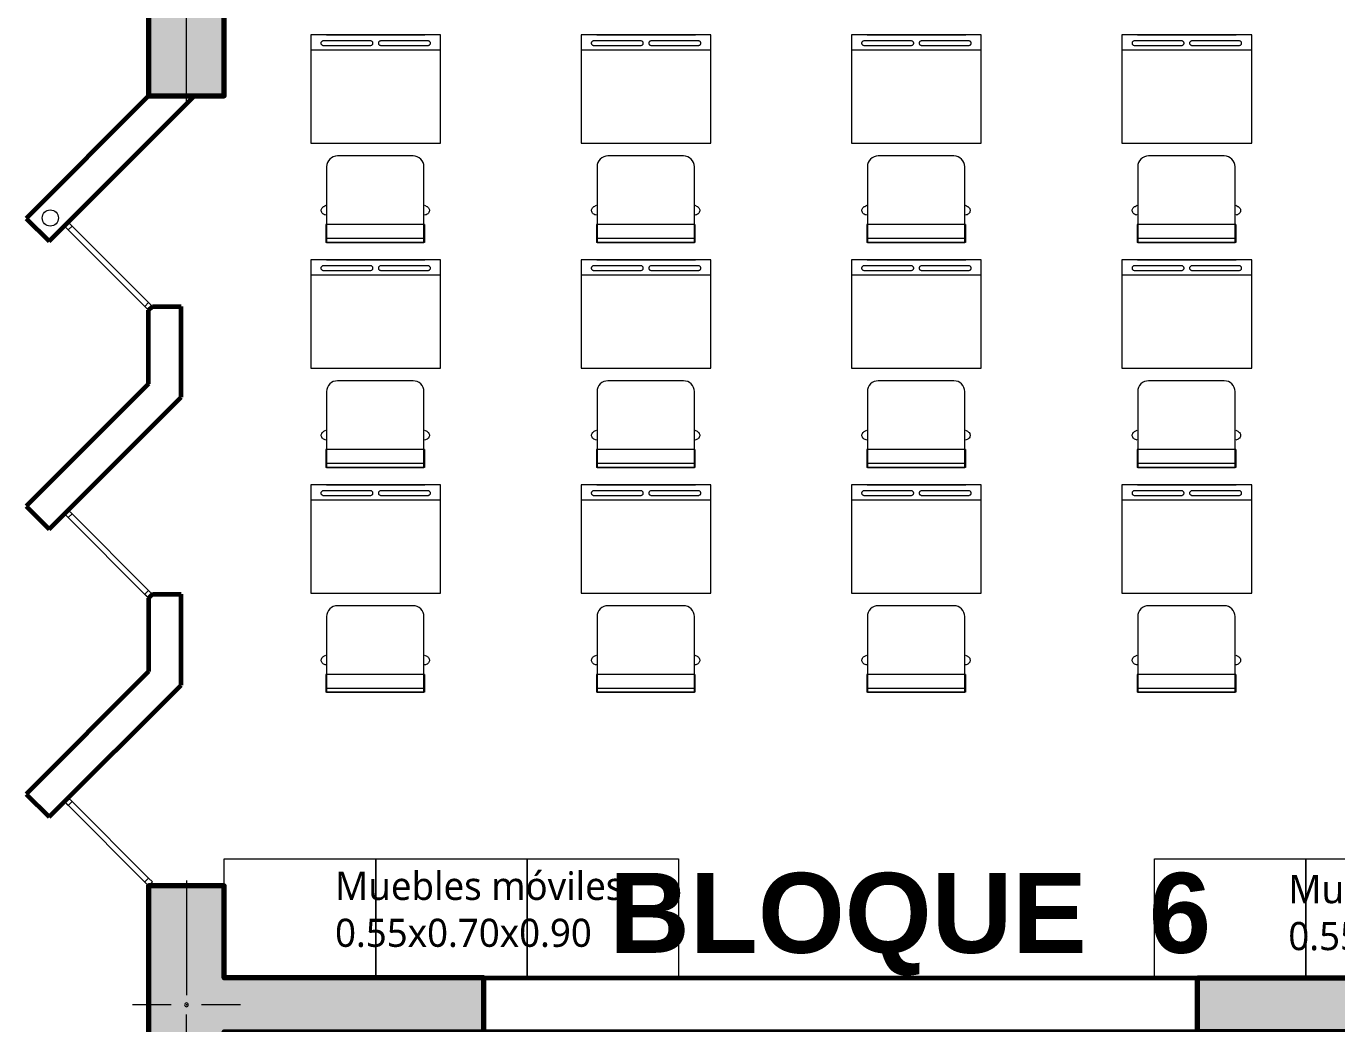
# Model space of a CAD drawing. Header units: metres. Extents: x 28 to 148, y 23 to 113.
# Drawn here: x 37.88 to 43.94, y 42.94 to 47.55 of the extents above; entities that cross this region are included whole.
import ezdxf
from ezdxf.enums import TextEntityAlignment as Align

# ---------------------------------------------------------------- set-up
doc = ezdxf.new("R2010")
doc.units = ezdxf.units.M
for name, color, linetype, lineweight in [('COLUMNAS 50', 32, 'Continuous', 70), ('Equipamiento SR', 23, 'Continuous', 0), ('I.S. CANALETAS', 12, 'Continuous', 0), ('letras sr', 7, 'Continuous', 5), ('Muros el', 144, 'Continuous', 60), ('Structural - Bearing_Pen_No__20', 1, 'Continuous', 0), ('TEXTOS-SUBTITULO', 7, 'Continuous', 30), ('Vanos', 140, 'Continuous', 5)]:
    doc.layers.add(name, color=color, linetype=linetype, lineweight=lineweight)
doc.styles.add('Generales', font='trebuc.ttf', dxfattribs={"height": 0.1})
doc.styles.add('TURBO_BASS', font='swisseb.ttf')

# ---------------------------------------------------------------- blocks, each defined once
blk = doc.blocks.new('Columna 1.10 x0.30')
at = {"true_color": 0xc7c8ca}
h = blk.add_hatch(color=9, dxfattribs=at)
h.dxf.hatch_style = 1
h.paths.add_polyline_path([(-234.8493, 113.8066), (-235.9493, 113.8066), (-235.9493, 113.4566), (-234.8493, 113.4566)])
h.paths.add_polyline_path([(-235.3906, 113.6316, -1), (-235.408, 113.6316, -1)], flags=16)
at = {"layer": 'COLUMNAS 50', "color": 1, "linetype": 'Continuous', "lineweight": 5}
for p, q in [((-235.3993, 113.8732), (-235.3993, 113.6932)), ((-235.9743, 113.6316), (-235.4443, 113.6316)), ((-234.8243, 113.6316), (-235.3543, 113.6316)), ((-235.3993, 113.5616), (-235.3993, 113.3816))]:
    blk.add_line(p, q, dxfattribs=at)
at = {"layer": 'COLUMNAS 50', "linetype": 'Continuous'}
blk.add_lwpolyline([(-235.9493, 113.4566), (-234.8493, 113.4566), (-234.8493, 113.8066), (-235.9493, 113.8066)], close=True, dxfattribs=at)
at = {"layer": 'COLUMNAS 50', "color": 1, "linetype": 'Continuous', "lineweight": 5}
blk.add_circle((-235.3993, 113.6316), 0.00871, dxfattribs=at)
blk.add_point((-235.3993, 113.6316), dxfattribs=at)
blk = doc.blocks.new('Columna tipo T')
at = {"true_color": 0x939598}
h = blk.add_hatch(color=252, dxfattribs=at)
h.dxf.hatch_style = 1
h.paths.add_polyline_path([(-221.2597, 44.724), (-220.8347, 44.724), (-220.8347, 45.074), (-221.9347, 45.074), (-221.9347, 44.724), (-221.5097, 44.724), (-221.5097, 43.524), (-221.2597, 43.524)])
h.paths.add_polyline_path([(-221.3934, 44.899, -1), (-221.3759, 44.899, -1)], flags=16)
at = {"layer": 'COLUMNAS 50', "linetype": 'Continuous'}
blk.add_lwpolyline([(-221.2597, 43.524), (-221.5097, 43.524), (-221.5097, 44.724), (-221.9347, 44.724), (-221.9347, 45.074), (-220.8347, 45.074), (-220.8347, 44.724), (-221.2597, 44.724)], close=True, dxfattribs=at)
at = {"layer": 'Structural - Bearing_Pen_No__20', "linetype": 'Continuous'}
for p, q in [((-221.3847, 44.969), (-221.3847, 45.149)), ((-221.9597, 44.899), (-221.4297, 44.899)), ((-220.8097, 44.899), (-221.3397, 44.899)), ((-221.3847, 44.649), (-221.3847, 44.829))]:
    blk.add_line(p, q, dxfattribs=at)
blk.add_circle((-221.3847, 44.899), 0.00871, dxfattribs=at)
blk.add_point((-221.3847, 44.899), dxfattribs=at)
blk = doc.blocks.new('School Desk 2')
at = {"layer": 'Equipamiento SR', "linetype": 'Continuous'}
for p, q in [((-0.1265, 0.2428), (-0.129, 0.2394)), ((-0.1236, 0.2457), (-0.1265, 0.2428)), ((-0.1203, 0.2479), (-0.1236, 0.2457)), ((-0.1168, 0.2494), (-0.1203, 0.2479)), ((-0.113, 0.2502), (-0.1168, 0.2494)), ((-0.1092, 0.2502), (-0.113, 0.2502)), ((-0.1055, 0.2494), (-0.1092, 0.2502)), ((-0.1019, 0.2479), (-0.1055, 0.2494)), ((-0.0987, 0.2457), (-0.1019, 0.2479)), ((-0.0957, 0.2428), (-0.0987, 0.2457)), ((-0.0933, 0.2394), (-0.0957, 0.2428)), ((0.1995, 0.3017), (0.6995, 0.3017)), ((0.1995, -0.2983), (0.1995, 0.3017)), ((0.629, 0.3017), (0.629, -0.2983)), ((0.6507, 0.2435), (0.651, 0.2457)), ((0.6507, 0.2424), (0.6507, 0.2435)), ((0.6507, 0.027), (0.6507, 0.2424)), ((0.651, 0.2457), (0.6517, 0.2477)), ((0.6517, 0.2477), (0.6526, 0.2497)), ((0.6526, 0.2497), (0.6539, 0.2514)), ((0.6539, 0.2514), (0.6553, 0.2528)), ((0.6553, 0.2528), (0.657, 0.2539)), ((0.657, 0.2539), (0.6587, 0.2546)), ((0.6587, 0.2546), (0.6606, 0.255)), ((0.6606, 0.255), (0.6625, 0.255)), ((0.6625, 0.255), (0.6644, 0.2546)), ((0.6644, 0.2546), (0.6662, 0.2539)), ((0.6662, 0.2539), (0.6678, 0.2528)), ((0.6678, 0.2528), (0.6693, 0.2514)), ((0.6693, 0.2514), (0.6705, 0.2497)), ((0.6705, 0.2497), (0.6714, 0.2477)), ((0.6714, 0.2477), (0.6721, 0.2457)), ((0.6721, 0.2457), (0.6724, 0.2435)), ((0.6724, 0.2435), (0.6724, 0.2424)), ((0.6724, 0.2424), (0.6724, 0.027)), ((0.6995, 0.3017), (0.6995, -0.2983)), ((-0.241, 0.228), (-0.2591, 0.228)), ((-0.2591, 0.228), (-0.2591, -0.228)), ((-0.1767, 0.228), (-0.241, 0.228)), ((-0.241, 0.228), (-0.241, -0.228)), ((-0.1767, 0.228), (-0.1767, -0.228)), ((-0.1322, 0.2314), (-0.1327, 0.228)), ((-0.1309, 0.2356), (-0.1322, 0.2314)), ((-0.129, 0.2394), (-0.1309, 0.2356)), ((-0.0924, 0.2375), (-0.0933, 0.2394)), ((-0.0876, 0.228), (-0.0924, 0.2375)), ((0.6995, -0.2263), (0.6995, 0.2297)), ((0.6507, 0.0259), (0.6507, 0.027)), ((0.651, 0.0238), (0.6507, 0.0259)), ((0.6517, 0.0217), (0.651, 0.0238)), ((0.6526, 0.0198), (0.6517, 0.0217)), ((0.6539, 0.0181), (0.6526, 0.0198)), ((0.6553, 0.0166), (0.6539, 0.0181)), ((0.657, 0.0155), (0.6553, 0.0166)), ((0.6587, 0.0148), (0.657, 0.0155)), ((0.6606, 0.0144), (0.6587, 0.0148)), ((0.6625, 0.0144), (0.6606, 0.0144)), ((0.6644, 0.0148), (0.6625, 0.0144)), ((0.6662, 0.0155), (0.6644, 0.0148)), ((0.6678, 0.0166), (0.6662, 0.0155)), ((0.6693, 0.0181), (0.6678, 0.0166)), ((0.6705, 0.0198), (0.6693, 0.0181)), ((0.6714, 0.0217), (0.6705, 0.0198)), ((0.6721, 0.0238), (0.6714, 0.0217)), ((0.6724, 0.0259), (0.6721, 0.0238)), ((0.6724, 0.027), (0.6724, 0.0259)), ((0.6507, -0.0225), (0.651, -0.0203)), ((0.6507, -0.0236), (0.6507, -0.0225)), ((0.6507, -0.2389), (0.6507, -0.0236)), ((0.651, -0.0203), (0.6517, -0.0182)), ((0.6517, -0.0182), (0.6526, -0.0163)), ((0.6526, -0.0163), (0.6539, -0.0146)), ((0.6539, -0.0146), (0.6553, -0.0132)), ((0.6553, -0.0132), (0.657, -0.0121)), ((0.657, -0.0121), (0.6587, -0.0113)), ((0.6587, -0.0113), (0.6606, -0.0109)), ((0.6606, -0.0109), (0.6625, -0.0109)), ((0.6625, -0.0109), (0.6644, -0.0113)), ((0.6644, -0.0113), (0.6662, -0.0121)), ((0.6662, -0.0121), (0.6678, -0.0132)), ((0.6678, -0.0132), (0.6693, -0.0146)), ((0.6693, -0.0146), (0.6705, -0.0163)), ((0.6705, -0.0163), (0.6714, -0.0182)), ((0.6714, -0.0182), (0.6721, -0.0203)), ((0.6721, -0.0203), (0.6724, -0.0225)), ((0.6724, -0.0225), (0.6724, -0.0236)), ((0.6724, -0.0236), (0.6724, -0.2389)), ((-0.241, -0.228), (-0.2591, -0.228)), ((-0.1767, -0.228), (-0.241, -0.228)), ((-0.1327, -0.228), (-0.1322, -0.2314)), ((-0.1322, -0.2314), (-0.1309, -0.2356)), ((-0.1309, -0.2356), (-0.129, -0.2394)), ((-0.129, -0.2394), (-0.1265, -0.2428)), ((-0.0957, -0.2428), (-0.0933, -0.2394)), ((-0.0933, -0.2394), (-0.0924, -0.2375)), ((-0.0924, -0.2375), (-0.0876, -0.228)), ((0.6507, -0.24), (0.6507, -0.2389)), ((0.651, -0.2422), (0.6507, -0.24)), ((0.6517, -0.2443), (0.651, -0.2422)), ((0.6721, -0.2422), (0.6714, -0.2443)), ((0.6724, -0.24), (0.6721, -0.2422)), ((0.6724, -0.2389), (0.6724, -0.24)), ((-0.1265, -0.2428), (-0.1236, -0.2457)), ((-0.1236, -0.2457), (-0.1203, -0.2479)), ((-0.1203, -0.2479), (-0.1168, -0.2494)), ((-0.1168, -0.2494), (-0.113, -0.2502)), ((-0.113, -0.2502), (-0.1092, -0.2502)), ((-0.1092, -0.2502), (-0.1055, -0.2494)), ((-0.1055, -0.2494), (-0.1019, -0.2479)), ((-0.1019, -0.2479), (-0.0987, -0.2457)), ((-0.0987, -0.2457), (-0.0957, -0.2428)), ((0.6995, -0.2983), (0.1995, -0.2983)), ((0.629, -0.2833), (0.6295, -0.2833)), ((0.6526, -0.2462), (0.6517, -0.2443)), ((0.6539, -0.2479), (0.6526, -0.2462)), ((0.6553, -0.2493), (0.6539, -0.2479)), ((0.657, -0.2505), (0.6553, -0.2493)), ((0.6587, -0.2512), (0.657, -0.2505)), ((0.6606, -0.2516), (0.6587, -0.2512)), ((0.6625, -0.2516), (0.6606, -0.2516)), ((0.6644, -0.2512), (0.6625, -0.2516)), ((0.6662, -0.2505), (0.6644, -0.2512)), ((0.6678, -0.2493), (0.6662, -0.2505)), ((0.6693, -0.2479), (0.6678, -0.2493)), ((0.6705, -0.2462), (0.6693, -0.2479)), ((0.6714, -0.2443), (0.6705, -0.2462))]:
    blk.add_line(p, q, dxfattribs=at)
blk.add_lwpolyline([(-0.2591, 0.225), (0.0909, 0.225, -0.414214), (0.1409, 0.175), (0.1409, -0.175, -0.414214), (0.0909, -0.225), (-0.2591, -0.225), (-0.2591, 0.225)], format="xyb", dxfattribs=at)
blk = doc.blocks.new('A$C7C4655C2')
at = {"true_color": 0x939598}
h = blk.add_hatch(color=252, dxfattribs=at)
h.dxf.hatch_style = 1
h.paths.add_polyline_path([(1.9, 0.45), (1.9, 0.025), (2.25, 0.025), (2.25, 1.125), (1.9, 1.125), (1.9, 0.7), (0, 0.7), (0, 0.45)])
edge = h.paths.add_edge_path(flags=16)
edge.add_arc((2.075, 0.575), 0.00871, 0, 360)
at = {"layer": 'COLUMNAS 50', "linetype": 'Continuous'}
for p, q in [((1.9, 0.7), (1.9, 1.125)), ((1.9, 0.025), (1.9, 0.45))]:
    blk.add_line(p, q, dxfattribs=at)
blk.add_lwpolyline([(0, 0.7), (1.9, 0.7), (1.9, 1.125), (2.25, 1.125), (2.25, 0.025), (1.9, 0.025), (1.9, 0.45), (0, 0.45)], close=True, dxfattribs=at)
at = {"layer": 'Structural - Bearing_Pen_No__20', "linetype": 'Continuous'}
for p, q in [((2.075, 1.15), (2.075, 0.62)), ((1.825, 0.575), (2.005, 0.575)), ((2.145, 0.575), (2.325, 0.575)), ((2.075, 0), (2.075, 0.53))]:
    blk.add_line(p, q, dxfattribs=at)
blk.add_circle((2.075, 0.575), 0.00871, dxfattribs=at)
blk.add_point((2.075, 0.575), dxfattribs=at)

msp = doc.modelspace()

# ---------------------------------------------------------------- linework, layer by layer
at = {"layer": 'Equipamiento SR'}
for points in [[(38.8002, 43.1529), (38.8002, 43.7029), (39.5002, 43.7029), (39.5002, 43.1529), (38.8002, 43.1529)], [(39.5002, 43.1529), (39.5002, 43.7029), (40.2002, 43.7029), (40.2002, 43.1529), (39.5002, 43.1529)], [(40.2002, 43.1529), (40.2002, 43.7029), (40.9002, 43.7029), (40.9002, 43.1529), (40.2002, 43.1529)], [(43.1003, 43.1529), (43.1003, 43.7029), (43.8003, 43.7029), (43.8003, 43.1529), (43.1003, 43.1529)], [(43.8003, 43.1529), (43.8003, 43.7029), (44.5003, 43.7029), (44.5003, 43.1529), (43.8003, 43.1529)]]:
    msp.add_lwpolyline(points, dxfattribs=at)
at = {"layer": 'I.S. CANALETAS'}
msp.add_circle((37.9959, 46.664), 0.0375, dxfattribs=at)
msp.add_circle((37.9959, 46.664), 0.0375, dxfattribs=at)
at = {"layer": 'Muros el', "ltscale": 0.05}
for p, q in [((38.4502, 46.238), (38.4679, 46.2556)), ((38.4679, 46.2556), (38.6002, 46.2556)), ((38.4502, 44.9079), (38.4679, 44.9256)), ((38.4679, 44.9256), (38.6002, 44.9256)), ((38.6002, 44.5057), (38.6002, 44.9256))]:
    msp.add_line(p, q, dxfattribs=at)
for points in [[(38.4502, 47.2279), (37.8845, 46.6622)], [(37.9906, 46.5562), (38.6624, 47.2279)], [(37.8845, 46.6622), (37.9906, 46.5562)], [(38.4502, 45.8979), (38.4502, 46.238)], [(38.6002, 45.8358), (38.6002, 46.2556)], [(38.4502, 45.8979), (37.8845, 45.3322)], [(37.9906, 45.2261), (38.6002, 45.8358)], [(37.8845, 45.3322), (37.9906, 45.2261)], [(38.4502, 44.9079), (38.4502, 44.5679)], [(38.4502, 44.5679), (37.8845, 44.0022)], [(37.9906, 43.8961), (38.6002, 44.5057)], [(37.8845, 44.0022), (37.9906, 43.8961)]]:
    msp.add_lwpolyline(points, dxfattribs=at)
msp.add_lwpolyline([(40.0002, 43.1529), (43.3003, 43.1529), (43.3003, 42.9029), (40.0002, 42.9029)], close=True, dxfattribs=at)
at = {"layer": 'Vanos', "color": 7, "linetype": 'Continuous'}
for p, q in [((38.079, 46.6446), (38.0613, 46.6269)), ((38.4502, 46.238), (38.0613, 46.6269)), ((38.0613, 46.6269), (38.079, 46.6092)), ((38.0967, 46.6269), (38.079, 46.6446)), ((38.0967, 46.6269), (38.079, 46.6092)), ((38.4502, 46.2733), (38.0967, 46.6269)), ((38.4502, 46.2733), (38.4326, 46.2556)), ((38.4326, 46.2556), (38.4502, 46.238)), ((38.4679, 46.2556), (38.4502, 46.2733)), ((38.079, 45.3145), (38.0613, 45.2969)), ((38.4502, 44.9079), (38.0613, 45.2969)), ((38.0613, 45.2969), (38.079, 45.2792)), ((38.0967, 45.2969), (38.079, 45.3145)), ((38.0967, 45.2969), (38.079, 45.2792)), ((38.4502, 44.9433), (38.0967, 45.2969)), ((38.4502, 44.9433), (38.4326, 44.9256)), ((38.4326, 44.9256), (38.4502, 44.9079)), ((38.4679, 44.9256), (38.4502, 44.9433)), ((38.079, 43.9845), (38.0613, 43.9668)), ((38.4502, 43.5779), (38.0613, 43.9668)), ((38.0613, 43.9668), (38.079, 43.9492)), ((38.0967, 43.9668), (38.079, 43.9845)), ((38.0967, 43.9668), (38.079, 43.9492)), ((38.4502, 43.6133), (38.0967, 43.9668)), ((38.4502, 43.6133), (38.4326, 43.5956)), ((38.4679, 43.5956), (38.4502, 43.6133)), ((38.4502, 43.6133), (38.4679, 43.5956)), ((38.4679, 43.5956), (38.4502, 43.5779))]:
    msp.add_line(p, q, dxfattribs=at)

# ---------------------------------------------------------------- block references
at = {"layer": 'COLUMNAS 50', "rotation": 270}
msp.add_blockref('Columna 1.10 x0.30', (-75.0063, -187.6214), dxfattribs=at)
at = {"layer": 'COLUMNAS 50', "xscale": -1, "rotation": 90}
msp.add_blockref('Columna tipo T', (83.5242, -178.3567), dxfattribs=at)
at = {"layer": 'Equipamiento SR', "linetype": 'Continuous', "xscale": -1, "rotation": 270.0000002109135}
for p in [(39.4985, 46.8101), (40.7485, 46.8101), (41.9985, 46.8101), (43.2485, 46.8101), (39.4985, 45.7707), (40.7485, 45.7707), (41.9985, 45.7707), (43.2485, 45.7707), (39.4985, 44.7313), (40.7485, 44.7313), (41.9985, 44.7313), (43.2485, 44.7313)]:
    msp.add_blockref('School Desk 2', p, dxfattribs=at)
at = {"layer": 'Vanos'}
msp.add_blockref('A$C7C4655C2', (43.3003, 42.4529), dxfattribs=at)

# ---------------------------------------------------------------- texts
at = {"layer": 'letras sr', "char_height": 0.13, "attachment_point": 1, "style": 'Generales'}
for insert in [(39.3124, 43.6426), (43.7197, 43.6274)]:
    msp.add_mtext('Muebles móviles\\P0.55x0.70x0.90', dxfattribs=dict(at, insert=insert))
at = {"layer": 'TEXTOS-SUBTITULO', "style": 'TURBO_BASS'}
msp.add_text('BLOQUE  6', height=0.36967, dxfattribs=at).set_placement((41.9706, 43.2681, 0), align=Align.CENTER)

doc.saveas('drawing.dxf')
